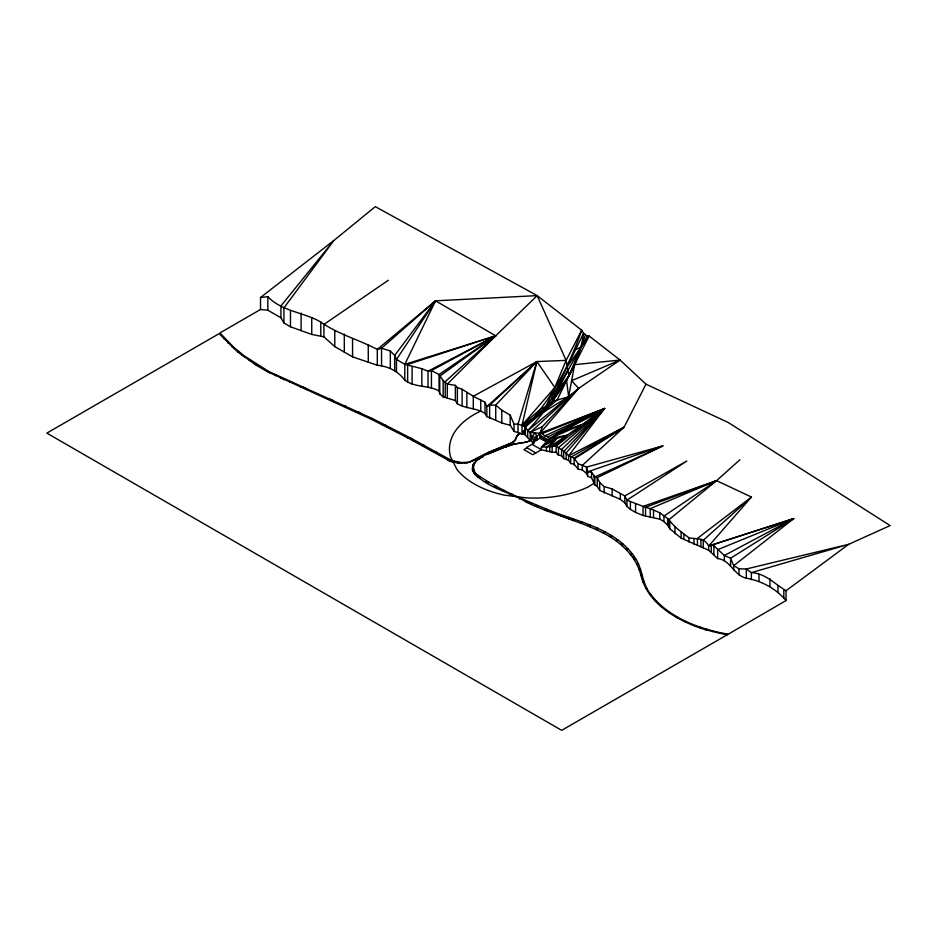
<?xml version="1.0" encoding="UTF-8"?>
<svg xmlns="http://www.w3.org/2000/svg" width="937" height="937" viewBox="0 0 937 937"><rect width="100%" height="100%" fill="white"/><g stroke="black" fill="none" stroke-linecap="round" stroke-linejoin="round"><path stroke-width="1.41" d="M726.971 634.923L561.685 730.345L46.85 433.117L219.094 333.666L237.846 352.089L256.574 365.418L266.893 371.427L371.427 419.331L407.595 437.79L450.158 461.203L458.966 463.042L468.523 462.585L488.763 452.501L513.16 442.428L515.479 440.027L517.271 435.682L520.152 433.292L517.283 435.178L514.846 440.203L511.637 442.814L488.821 452.161L471.264 461.227L468.359 462.234L461.309 462.55L451.411 460.43L411.261 438.364L372.364 418.534L268.954 371.567L244.03 355.744L233.395 346.971L219.949 332.916L260.521 309.491L260.521 297.509L333.853 240.493L375.315 206.655L537.17 295.623L581.701 330.222L583.564 333.221L587.3 336.125L589.174 336.02L620.095 360.054L645.991 384.17L728.295 422.528L890.15 525.563L848.688 544.315L786.061 590.708L786.061 600.547L726.971 634.923L705.221 629.629L695.652 626.396L695.652 625.565C678.587 618.924 661.99 609.284 650.805 594.445C642.068 584.161 642.864 569.79 635.696 558.745C617.975 530.916 583.915 523.104 554.95 512.504C527.964 501.447 499.971 490.719 476.078 473.853C468.687 465.818 478.538 456.881 486.385 454.656L505.172 446.949L488.704 453.649L489.817 453.11M492.511 450.873L493.459 450.474M486.842 416.625L486.842 406.576L489.641 405.206L495.732 405.077L501.787 410.207L510.185 415.079L514.038 424.215L518.009 424.039L525.411 426.909L557.164 399.912L568.829 375.796L566.112 360.37L537.17 295.623L435.541 300.812L377.306 349.431L377.306 365.243C388.281 366.32 398.155 371.216 404.807 380.141C414.728 387.801 428.279 384.908 439.055 390.963L439.769 393.809L443.154 396.925L455.37 400.497L457.373 403.765C465.935 408.954 476.722 407.759 485.003 413.486L486.842 416.625C494.631 419.448 501.822 423.829 510.185 425.093L514.038 431.395L520.152 433.292M509.728 444.255L510.36 444.033M529.909 440.812L528.609 441.479L529.92 440.659M695.652 626.396C672.192 617.26 647.315 601.402 640.943 575.47C636.328 556.028 620.165 541.527 602.878 532.802C578.176 520.41 550.909 514.167 526.067 501.939C508.99 491.187 483.644 487.662 472.4 469.905L473.326 464.178L476.617 460.336L483.433 456.342L482.215 457.069M520.152 433.55L524.743 434.487L530.166 440.32L530.213 432.484L578.633 388.398L620.095 360.054L574.639 364.657L568.829 375.796L545.861 406.576L524.743 426.85L524.743 431.02C527.32 433.62 520.995 433.234 523.396 430.692L525.165 430.774L522.834 431.161L522.951 432.051L524.287 431.57L523.408 432.636L523.396 430.692L522.834 431.161L524.205 430.516L523.701 430.879M488.341 483.293L488.411 481.946L485.542 481.759M662.037 607.27L662.096 606.462L661.159 606.602M611.404 537.545L611.58 535.589L609.483 536.561M478.35 457.853L479.205 457.35M506.823 446.551L506.144 446.785L509.33 445.497L505.078 447.148M473.326 464.178L474.544 462.925M512.375 444.735L513.499 444.267L510.091 445.415L511.274 445.052M454.375 462.292L454.492 461.461L453.637 462.269M706.978 630.121L707.095 629.371L706.287 629.91M527.707 437.427L527.707 430.704C552.525 402.664 578.562 371.673 583.564 333.221L551.6 398.881L554.821 387.45L566.112 360.37L581.701 330.222C569.427 365.512 551.284 399.666 525.411 426.909L525.411 435.155M712.799 631.702L712.928 630.941L712.026 631.468M669.088 612.681L669.229 611.931L668.268 612.048M655.771 601.495L655.935 600.617L654.986 600.886M589.865 526.77L590.228 524.954L587.183 525.399M488.763 452.501L489.7 452.102M506.952 445.45L507.585 445.216M526.617 441.889L524.228 442.533L528.573 441.304M519.039 443.236C503.673 445.93 529.546 441.503 520.152 442.943M521.991 434.124L521.991 425.281L536.866 361.577L566.112 360.37M457.654 462.866L457.818 462.175L456.916 462.831M563.582 517.13L563.91 515.818L560.794 516.088M475 459.786L475.867 459.294M650.489 595.499L650.805 594.445L649.774 594.433M597.232 530.002L597.818 528.163L595.873 529.311M568.829 375.796L581.151 347.006L585.438 334.673M466.474 462.866L467.2 462.749M535.835 452.934L526.465 447.523L533.809 443.283L533.809 439.875L539.946 433.281L542.394 426.534L578.633 388.398L571.64 380.68L620.095 360.054M604.248 533.504L604.951 531.724L602.878 532.802M469.66 462.222L470.315 461.929M461.051 463.183L461.695 463.065M472.435 461.086L473.091 460.793M567.576 366.051L589.174 336.02L574.639 364.657L568.63 396.714L521.991 425.281L540.942 408.813L545.861 406.576L554.821 387.45L536.866 361.577L473.302 396.257L462.117 389.3L457.373 387.543L455.37 385.353L447.312 384.111L443.154 380.516L439.055 374.554L431.43 370.56L428.022 371.228L421.837 368.686L404.807 364.341L396.468 359.457L394.676 355.451L390.319 350.988L381.546 348.224L377.306 349.431C358.719 339.651 338.023 334.216 320.782 322.047C303.518 312.009 282.377 311.787 267.841 296.689L260.521 297.509M404.807 380.141L404.807 364.341L435.541 300.812L495.708 335.821L537.17 295.623M587.3 336.125L567.494 371.157L551.916 401.891L539.208 414.529L552.408 401.505L568.63 396.714L566.557 380.457L557.339 391.186M645.991 384.17L624.042 427.237L582.322 465.373L582.322 469.987L586.527 473.443L587.71 476.429L591.54 477.636L594.831 484.886L597.22 486.256L599.703 490.356L620.317 499.316L624.815 502.829L626.947 506.355L630.402 509.388L635.567 512.375L643.051 515.502L659.777 519.168L663.946 521.581L667.636 525.118L669.779 528.737L681.152 538.143L708.665 550.218L717.648 558.569C730.626 559.951 733.917 575.576 746.321 578.164C761.769 581.01 775.777 588.471 786.061 600.547M452.442 461.894L452.911 460.981L451.868 461.765M526.981 447.816L523.888 449.608L532.743 454.726L541.387 449.725L541.387 447.16C557.597 428.607 584.102 422.013 604.529 408.532L568.607 455.804L568.607 460.278L570.703 463.581L574.112 464.143L578.024 469.027L582.322 469.987M523.502 442.51L522.272 442.803M478.385 477.624L478.994 476.488L477.366 476.828M528.269 502.993L528.878 501.869L526.067 501.939M643.215 582.392L643.778 581.385L642.536 581.373M551.6 398.881L567.494 371.157M631.257 555.231L632.182 553.708L630.074 554.118M646.225 588.811L646.729 588.014L645.792 588.178M381.546 366.238L381.546 348.224L435.541 300.812L396.468 359.457L396.468 371.848M455.628 462.597L456.12 461.859M566.557 380.457L551.916 401.891L533.832 418.113L522.846 426.323M720.061 633.447L720.553 632.721L719.347 633.236M572.167 520.176L572.999 519.016L573.561 520.703M435.541 300.812L394.676 355.451L394.676 370.806M450.732 461.344L451.411 460.43L450.158 461.203M621.957 545.674L623.128 544.174L620.54 544.327M531.747 441.21L531.747 436.982L535.086 432.882L537.112 437.075L531.747 436.982L530.213 432.484L527.707 430.704L525.411 426.909M546.388 450.884L546.388 447.441L556.941 438.329L541.387 447.16L549.714 446.762L556.941 438.329L545.205 444.267M626.748 550.265L627.989 548.836L625.787 549.351M533.809 441.866L539.946 438.258L539.946 433.281L578.633 388.398L527.707 430.704M542.394 426.534L530.213 432.484L539.946 433.281L604.529 408.532L566.147 452.958L566.147 459.435M521.991 425.281L554.821 387.45M708.665 550.218L708.665 546.025L751.462 497.043L716.571 480.658L643.051 506.39L626.947 500.159L624.815 495.907L612.166 488.938L604.154 486.561L599.703 482.485L597.22 477.659L594.831 477.015L591.54 472.201L587.71 471.815L586.527 467.13L578.024 463.628L574.112 458.088L624.042 427.237L568.607 455.804L566.147 452.958L556.145 446.012L549.714 446.762L549.714 451.657M464.401 463.089L465.127 462.96M458.966 463.042L459.552 462.409L459.704 463.077M541.902 412.725L552.408 401.505L545.861 406.576M249.254 360.522L249.816 359.925M475.153 474.836L476.078 473.853L474.895 474.485M539.946 433.281L542.101 433.585L604.529 408.532L563.687 451.599L563.687 458.591L568.607 460.278M652.738 598.193L653.37 597.525M474.075 473.396L475 472.424L473.548 472.693M227.937 343.059L228.569 342.392M676.69 617.542L677.252 616.968L677.334 617.846M449.081 460.735L450.006 459.809L448.659 460.489M275.302 375.714L275.888 375.128M563.687 458.591L561.591 455.698L558.475 455.206L556.145 452.325L556.145 446.012L567.19 435.236L604.529 408.532L544.889 435.869L542.101 433.585M575.107 431.313L582.228 424.484L562.001 431.442M261.622 368.487L262.29 367.843M237.846 352.089L238.548 351.422M544.889 435.869L547.958 436.853L604.529 408.532L561.591 449.373L561.591 455.698M715.962 632.545L716.606 631.925L727.803 634.185L726.245 634.7M700.115 627.919L700.759 627.31L700.782 628.118M289.779 382.39L290.505 381.722M527.332 441.866L526.582 442.077M705.221 629.629L705.866 629.043L716.606 631.925M634.431 559.881L635.696 558.745L634.033 559.225M669.041 526.899L669.041 519.602L716.571 480.658L739.879 459.786M317.561 394.278L318.369 393.552M472.541 470.386L473.689 469.39L472.553 469.402M344.781 406.588L345.671 405.826M547.958 436.853L549.316 438.668L604.529 408.532L558.475 447.652L558.475 455.206M371.427 419.331L372.364 418.534M479.123 458.872L479.732 458.509M498.859 449.35L500.1 448.893M397.464 432.472L398.448 431.652M640.943 575.47L641.962 574.627L640.592 574.803M422.88 446.024L423.899 445.18M447.663 459.962L448.694 459.107M479.756 478.502L480.798 477.647M519.426 498.952L520.48 498.097M503.052 491.093L504.129 490.227M639.432 570.176L640.603 569.239L638.835 569.146M556.145 446.012L604.529 408.532M553.708 513.464L554.95 512.504M632.639 557.234L633.939 556.227M567.178 518.395L568.454 517.411L568.572 518.911M580.835 523.139L582.205 522.096M616.206 540.836L617.647 539.747M530.541 503.965L531.747 503.087M388.305 280.257L323.921 324.436L323.921 336.851L334.778 346.585L352.546 356.845L377.306 365.243M472.424 467.024L473.513 466.275L472.576 466.521M643.051 515.502L643.051 506.39L645.534 507.28L716.571 480.658L663.946 516.064L663.946 521.581M549.714 446.762L567.19 435.236L549.316 438.668L582.228 424.484M496.622 450.205L497.383 449.912M574.229 458.896L624.042 427.237L570.703 457.268L570.703 463.581M473.771 463.651L474.509 463.206M476.148 460.735L476.757 460.372M472.834 465.338L473.876 464.729M492.593 451.857L493.752 451.376M524.743 432.765L524.181 431.934L522.846 432.308L524.287 431.57L523.408 431.852L524.743 432.765L524.743 434.487M637.101 564.73L638.519 563.945L636.727 564.109M476.172 475.867L477.413 475.211M477.636 477.179L478.994 476.488M472.939 471.557L474.204 470.924M575.576 349.642L581.151 347.006M472.389 467.938L473.466 467.481M716.571 480.658L650.208 508.662L645.534 507.28L645.534 515.737M650.208 517.107L650.208 508.662L659.777 512.762L669.041 519.602C673.867 527.109 682.042 532.333 689.046 537.897C696.273 539.115 704.706 537.557 708.665 546.025L793.686 518.618L733.718 565.69L733.718 569.977M472.4 469.905L473.689 469.39M520.773 442.99L521.405 442.92M544.315 509.716L546.119 509.072L546.728 510.747M472.377 468.207L473.454 467.832M509.306 445.672L510.478 445.286M708.665 546.025L793.686 518.618L730.591 558.253L724.371 555.477L713.889 545.767L711.277 544.971L711.277 552.42M404.807 364.341L495.708 335.821L447.312 384.111L447.312 397.593M694.586 625.893L695.652 625.565L705.866 629.043M546.693 441.421L567.19 435.236L552.151 446.972L552.151 452.22L556.145 452.325M685.052 621.828L686.083 621.524L686.224 622.367M513.488 444.431L514.671 444.138M494.373 486.549L496.188 486.139L496.774 487.861M523.42 442.662L524.615 442.475M535.039 505.886L537.428 505.523L537.451 506.917M482.672 455.487L481.782 455.956M676.092 617.085L677.252 616.968M486.022 453.789L485.331 454.152M497.313 448.964L496.341 449.303M501.201 447.511L500.264 447.839M509.459 494.244L512.223 494.209L512.902 495.884M730.591 565.643L730.591 558.253L733.718 565.69L739.012 568.782L746.321 568.982L848.688 544.315L751.357 572.636L746.321 568.982L746.321 578.164M280.983 378.384L283.079 378.513L283.911 379.86M266.893 371.427L268.954 371.567L269.821 372.903M260.521 309.491L267.841 310.206L280.948 317.772L283.923 322.996L290.47 326.79L311.74 334.427L323.921 336.851M242.168 355.51L244.03 355.744L244.674 357.22M254.068 363.708L255.906 363.966L256.574 365.418M328.407 399.08L332.096 399.642L334.052 401.692M355.404 411.566L359.094 412.128L360.932 414.259M300.859 387.028L304.513 387.578L306.598 389.558M381.804 424.473L385.482 425.035L387.215 427.249M407.595 437.79L411.261 438.364L413.463 440.94M231.744 346.678L233.395 346.971L233.77 348.576M432.191 451.177L436.384 452.102L438.282 454.621M786.061 590.708C774.641 584.102 765.611 573.315 751.357 572.636L751.357 579.722M523.924 432.226C525.563 433.726 525.68 431.067 524.743 431.02M552.151 452.22L541.387 449.725L532.017 444.314M518.009 432.625L518.009 424.039L536.866 361.577L486.842 406.576L485.003 402.278L473.302 396.257L473.302 408.755M548.063 439.734L540.122 435.155L540.122 436.818L548.063 441.397M539.946 438.258L546.974 442.311M568.607 455.804L574.112 458.088L574.229 465.209M533.809 443.283L530.248 440.179M523.396 430.692L523.947 431.371M531.747 436.982L533.809 439.875M224.084 337.707L224.388 339.358M783.824 589.654L783.824 598.415M777.979 585.777L777.979 592.863M769.945 578.574L769.945 586.398M759.029 574.346L759.029 581.432M739.012 568.782L739.012 574.908M724.371 560.736L724.371 555.477L793.686 518.618L717.648 549.691L717.648 558.569M713.889 545.767L713.889 554.634M703.265 547.723L703.265 540.274L751.462 497.043L697.444 538.377L697.444 545.381M700.888 539.173L700.888 546.622M693.989 539.033L693.989 544.139M689.046 537.897L689.046 542.078M683.858 533.985L683.858 539.091M681.152 531.888L681.152 538.143M674.98 526.383L674.98 533.692M669.779 521.44L669.779 528.737M667.636 518.711L667.636 525.118M659.777 512.762L659.777 519.168M653.522 509.974L653.522 517.435M635.567 503.919L635.567 512.375M630.402 501.81L630.402 509.388M626.947 506.355L626.947 500.159L686.833 461.016L624.815 495.907L624.815 502.829M620.317 493.776L620.317 499.316M612.166 488.938L612.166 495.86M604.154 486.561L604.154 492.921M599.703 482.485L599.703 490.356M597.22 486.256L597.22 477.659L662.857 445.895L586.527 467.13L586.527 473.443M594.831 484.886L594.831 477.015L662.857 445.895L587.71 471.815L587.71 476.429M594.105 475.961L594.105 483.293L587.956 487.064A84.904 49.017 0 0 1 525.692 497.805L504.129 495.111A84.904 49.017 0 0 1 456.881 469.355L450.533 456.834A84.904 49.017 0 0 1 480.751 411.027L480.751 399.83M591.54 472.201L591.54 477.636M578.024 463.628L578.024 469.027M537.276 439.804L537.276 438.258L535.905 439.055L535.905 440.589M514.038 424.215L514.038 431.395M510.185 415.079L510.185 425.093M501.787 410.207L501.787 423.243M495.732 419.753L495.732 405.077L536.866 361.577L489.641 405.206L489.641 418.242M485.003 402.278L485.003 413.486M466.86 392.521L466.86 407.665M462.117 389.3L462.117 405.709M457.373 387.543L457.373 403.765M455.37 385.353L455.37 400.497M445.227 397.253L445.227 381.687L495.708 335.821L407.642 364.47L407.642 381.781M443.154 380.516L443.154 396.925M439.769 393.809L439.769 376.135L495.708 335.821L428.022 371.228L428.022 387.028M439.055 390.963L439.055 374.554L495.708 335.821L431.43 370.56L431.43 388.246M421.837 368.686L421.837 385.985M412.093 366.672L412.093 384.357M390.319 350.988L390.319 368.3M368.276 344.875L368.276 362.174M352.546 338.831L352.546 356.845M344.312 334.076L344.312 352.089M334.778 330.773L334.778 346.585M320.782 322.047L320.782 336.231M311.74 317.866L311.74 334.427M301.105 313.075L301.105 330.609M290.47 310.979L290.47 326.79M283.923 322.996L283.923 307.933L333.853 240.493L280.948 305.919L280.948 317.772M267.841 296.689L267.841 310.206"/></g></svg>
